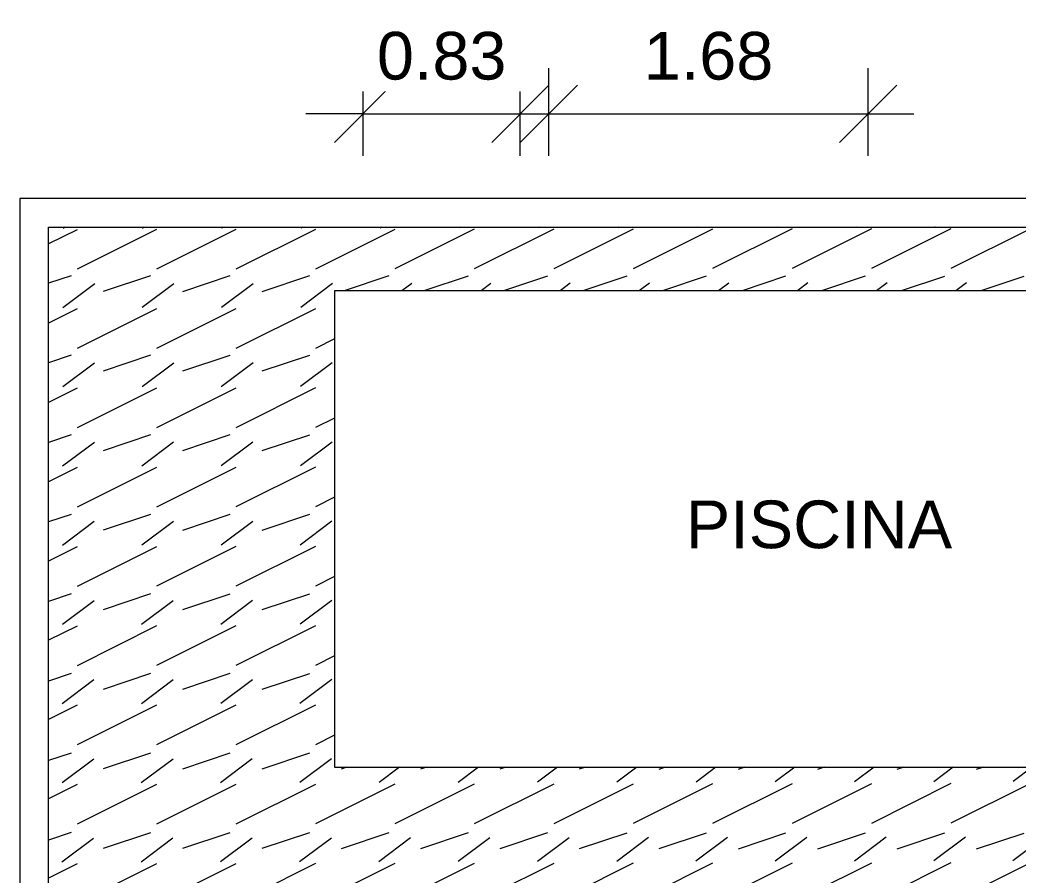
# Model space of a CAD drawing. Header units: metres. Extents: x 37 to 147, y -14 to 160.
# Drawn here: x 38.46 to 43.71, y 7.34 to 11.83 of the extents above; entities that cross this region are included whole.
import ezdxf

# ---------------------------------------------------------------- set-up
doc = ezdxf.new("R2010")
doc.units = ezdxf.units.M
doc.header["$MEASUREMENT"] = 0
for name, color, linetype, lineweight in [('A-ANNO-DIMS', 211, 'Continuous', 9), ('A-DETL-THIN', 151, 'Continuous', 9), ('A-FLOR-PATT', 8, 'Continuous', 9), ('A-WALL', 18, 'Continuous', 9), ('G-ANNO-TEXT', 231, 'Continuous', 9)]:
    doc.layers.add(name, color=color, linetype=linetype, lineweight=lineweight)
doc.styles.add('Arial_1', font='arial.ttf', dxfattribs={"height": 0.25})
doc.dimstyles.new('CotaPadrão_-_Multi_Nucleo', dxfattribs={"dimscale": 0.3048, "dimtxt": 0.255065, "dimasz": 0.984252, "dimexe": 0.787402, "dimexo": 0.0625, "dimgap": 0.574147, "dimtad": 1, "dimrnd": 0.01, "dimzin": 0, "dimdsep": 46, "dimtxsty": 'Arial_1', "dimblk1": 'OBLIQUE', "dimblk2": 'OBLIQUE', "dimsah": 1, "dimcen": 0.09, "dimdle": 0.787402, "dimazin": 0, "dimtfac": 1, "dimtdec": 4, "dimtix": 1, "dimtmove": 0, "dimatfit": 3, "dimfxl": 0.787402, "dimfxlon": 1, "dimtvp": 1, "dimtfill": 1, "dimtolj": 1, "dimtzin": 0, "dimarcsym": 2})

# ---------------------------------------------------------------- blocks, each defined once
blk = doc.blocks.new('_Oblique')
at = {"color": 0, "linetype": 'ByBlock', "lineweight": -2}
blk.add_line((-0.5, -0.5), (0.5, 0.5), dxfattribs=at)
blk = doc.blocks.new('DIMBLOCK20-00-Térreo')
at = {"layer": 'A-ANNO-DIMS', "color": 0, "lineweight": -2, "transparency": 16777216}
for p, q in [((40.2643, 11.1188), (40.2643, 11.5798)), ((41.0893, 11.1188), (41.0893, 11.5798)), ((40.2643, 11.3398), (39.9643, 11.3398)), ((40.2643, 11.3398), (41.0893, 11.3398)), ((41.0893, 11.3398), (41.3893, 11.3398))]:
    blk.add_line(p, q, dxfattribs=at)
at = {"layer": 'Defpoints', "color": 0, "transparency": 16777216}
for p in [(41.0893, 11.3398), (40.2643, 11.0998), (41.0893, 11.0998)]:
    blk.add_point(p, dxfattribs=at)
at = {"layer": 'A-ANNO-DIMS', "color": 0, "lineweight": -2, "transparency": 16777216, "xscale": 0.2999999999999999, "yscale": 0.2999999999999999, "zscale": 0.2999999999999999}
blk.add_blockref('_Oblique', (40.2643, 11.3398), dxfattribs=at)
at = {"layer": 'A-ANNO-DIMS', "color": 0, "lineweight": -2, "transparency": 16777216, "xscale": 0.2999999999999999, "yscale": 0.2999999999999999, "zscale": 0.2999999999999999, "rotation": 180}
blk.add_blockref('_Oblique', (41.0893, 11.3398), dxfattribs=at)
at = {"layer": 'A-ANNO-DIMS', "color": 0, "transparency": 16777216, "insert": (40.6768, 11.6425), "char_height": 0.25, "width": 0.809929, "attachment_point": 5, "style": 'Arial_1', "bg_fill": 3, "box_fill_scale": 1.25, "bg_fill_color": 256, "bg_fill_true_color": 13158600, "bg_fill_transparency": 0}
blk.add_mtext('\\A1;0.83', dxfattribs=at)
blk = doc.blocks.new('DIMBLOCK21-00-Térreo')
at = {"layer": 'A-ANNO-DIMS', "color": 0, "lineweight": -2, "transparency": 16777216}
for p, q in [((41.2393, 11.1188), (41.2393, 11.5798)), ((42.9143, 11.1188), (42.9143, 11.5798)), ((40.9993, 11.3398), (43.1543, 11.3398))]:
    blk.add_line(p, q, dxfattribs=at)
at = {"layer": 'Defpoints', "color": 0, "transparency": 16777216}
for p in [(42.9143, 11.3398), (41.2393, 11.0998), (42.9143, 11.0998)]:
    blk.add_point(p, dxfattribs=at)
at = {"layer": 'A-ANNO-DIMS', "color": 0, "lineweight": -2, "transparency": 16777216, "xscale": 0.2999999999999999, "yscale": 0.2999999999999999, "zscale": 0.2999999999999999, "rotation": 180}
blk.add_blockref('_Oblique', (41.2393, 11.3398), dxfattribs=at)
at = {"layer": 'A-ANNO-DIMS', "color": 0, "lineweight": -2, "transparency": 16777216, "xscale": 0.2999999999999999, "yscale": 0.2999999999999999, "zscale": 0.2999999999999999}
blk.add_blockref('_Oblique', (42.9143, 11.3398), dxfattribs=at)
at = {"layer": 'A-ANNO-DIMS', "color": 0, "transparency": 16777216, "insert": (42.0768, 11.6424), "char_height": 0.25, "width": 0.809929, "attachment_point": 5, "style": 'Arial_1', "bg_fill": 3, "box_fill_scale": 1.25, "bg_fill_color": 256, "bg_fill_true_color": 13158600, "bg_fill_transparency": 0}
blk.add_mtext('\\A1;1.68', dxfattribs=at)

msp = doc.modelspace()

# ---------------------------------------------------------------- hatches: boundary and pattern name
at = {"layer": 'A-FLOR-PATT'}
h = msp.add_hatch(dxfattribs=at)
h.set_pattern_fill('FP_4', color=256, style=0, pattern_type=2)
h.set_pattern_definition([(216.87, (0.167, 0.416), (1.24899851, 0.83300223), [0.208, -1.874]), (206.565, (0.417, 0.292), (-0.41680344, -0.4163555), [0.466, -0.466]), (198.435, (0.417, 0.083), (-0.83294356, -0.41678894), [0.263, -1.054])])
h.paths.add_polyline_path([(45.7143, -11.7544), (46.6143, -11.7544), (46.6143, -5.9544), (44.7143, -5.9544), (44.7143, -7.4544), (44.6143, -7.4544), (44.6143, -8.6544), (44.7143, -8.6544), (44.7143, -11.7544), (44.8143, -11.7544)], flags=0)
h.paths.add_polyline_path([(41.0722, 7.2456), (46.6143, 7.2456), (46.6143, 10.7456), (38.6143, 10.7456), (38.6143, 7.2456), (39.423, 7.2456)], flags=0)
h.paths.add_polyline_path([(40.1355, 7.9111), (40.1143, 7.9111), (40.1143, 10.4111), (45.1317, 10.4111), (45.1317, 7.9111), (42.7214, 7.9111)], flags=0)

# ---------------------------------------------------------------- linework, layer by layer
at = {"layer": 'A-DETL-THIN'}
for p, q in [((45.1317, 10.4111), (40.1143, 10.4111)), ((40.1143, 10.4111), (40.1143, 7.9111)), ((40.1143, 7.9111), (45.1317, 7.9111))]:
    msp.add_line(p, q, dxfattribs=at)
at = {"layer": 'A-WALL', "lineweight": 25}
for p, q in [((38.4643, 10.8956), (38.4643, -11.9044)), ((46.7643, 10.8956), (38.4643, 10.8956)), ((38.6143, -7.3044), (38.6143, 10.7456)), ((38.6143, 10.7456), (46.6143, 10.7456))]:
    msp.add_line(p, q, dxfattribs=at)

# ---------------------------------------------------------------- texts
at = {"layer": 'G-ANNO-TEXT', "color": 7, "insert": (41.9576, 9.3105), "char_height": 0.25, "width": 1.691561, "attachment_point": 1, "style": 'Arial_1'}
msp.add_mtext('PISCINA', dxfattribs=at)

# ---------------------------------------------------------------- dimensions: what is measured, and where the dimension line sits
at = {"layer": 'A-ANNO-DIMS'}
dim = msp.add_linear_dim(base=(41.0893358088, 11.33976854), p1=(40.2643358088, 11.09976854), p2=(41.0893358088, 11.09976854), dimstyle='CotaPadrão_-_Multi_Nucleo', override={"dimpost": '<>', "dimfxl": 0.825}, dxfattribs=at)
dim.commit()
dim.dimension.update_dxf_attribs({"geometry": 'DIMBLOCK20-00-Térreo', "text_midpoint": (40.6768358088, 11.6424970529)})

# ---------------------------------------------------------------- next in the draw order: dimensions: what is measured, and where the dimension line sits
dim = msp.add_linear_dim(base=(42.9143358088, 11.33976854), p1=(41.2393358088, 11.09976854), p2=(42.9143358088, 11.09976854), dimstyle='CotaPadrão_-_Multi_Nucleo', override={"dimpost": '<>', "dimfxl": 1.675}, dxfattribs=at)
dim.commit()
dim.dimension.update_dxf_attribs({"geometry": 'DIMBLOCK21-00-Térreo', "text_midpoint": (42.0768358088, 11.6424117869)})

doc.saveas('drawing.dxf')
